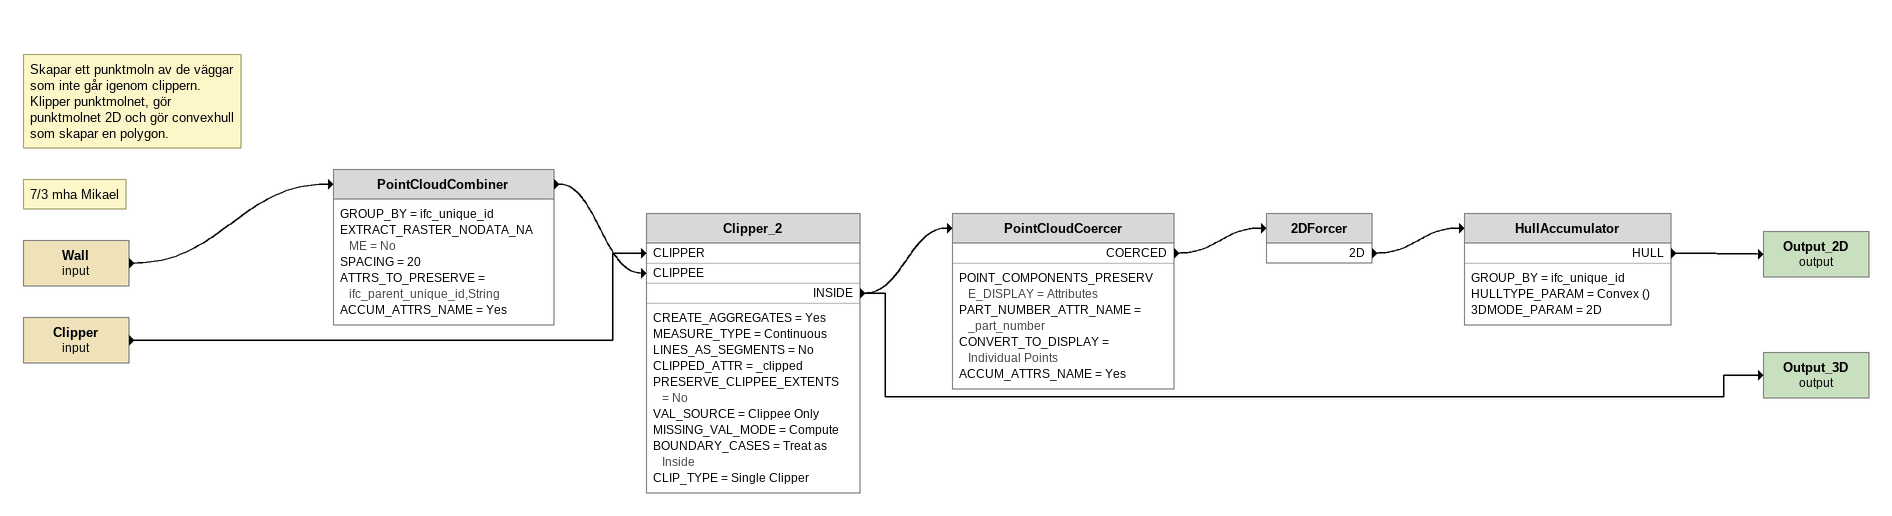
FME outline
Note: Skapar ett punktmoln av de väggar som inte går igenom clippern. / Klipper punktmolnet, gör punktmolnet 2D och gör convexhull som skapar en polygon.
Note: 7/3 mha Mikael
Wall (input)
    -> PointCloudCombiner
PointCloudCombiner
    GROUP_BY = ifc_unique_id
    EXTRACT_RASTER_NODATA_NAME = No
    SPACING = 20
    ATTRS_TO_PRESERVE = ifc_parent_unique_id,String
    ACCUM_ATTRS_NAME = Yes
    -> Clipper_2 [CLIPPEE]
Clipper (input)
    -> Clipper_2 [CLIPPER]
Clipper_2
    CREATE_AGGREGATES = Yes
    MEASURE_TYPE = Continuous
    LINES_AS_SEGMENTS = No
    CLIPPED_ATTR = _clipped
    PRESERVE_CLIPPEE_EXTENTS = No
    VAL_SOURCE = Clippee Only
    MISSING_VAL_MODE = Compute
    BOUNDARY_CASES = Treat as Inside
    CLIP_TYPE = Single Clipper
    INSIDE -> PointCloudCoercer
    INSIDE -> Output_3D (output)
PointCloudCoercer
    POINT_COMPONENTS_PRESERVE_DISPLAY = Attributes
    PART_NUMBER_ATTR_NAME = _part_number
    CONVERT_TO_DISPLAY = Individual Points
    ACCUM_ATTRS_NAME = Yes
    COERCED -> 2DForcer
2DForcer
    2D -> HullAccumulator
HullAccumulator
    GROUP_BY = ifc_unique_id
    HULLTYPE_PARAM = Convex ()
    3DMODE_PARAM = 2D
    HULL -> Output_2D (output)
Output_2D (output)
Output_3D (output)
